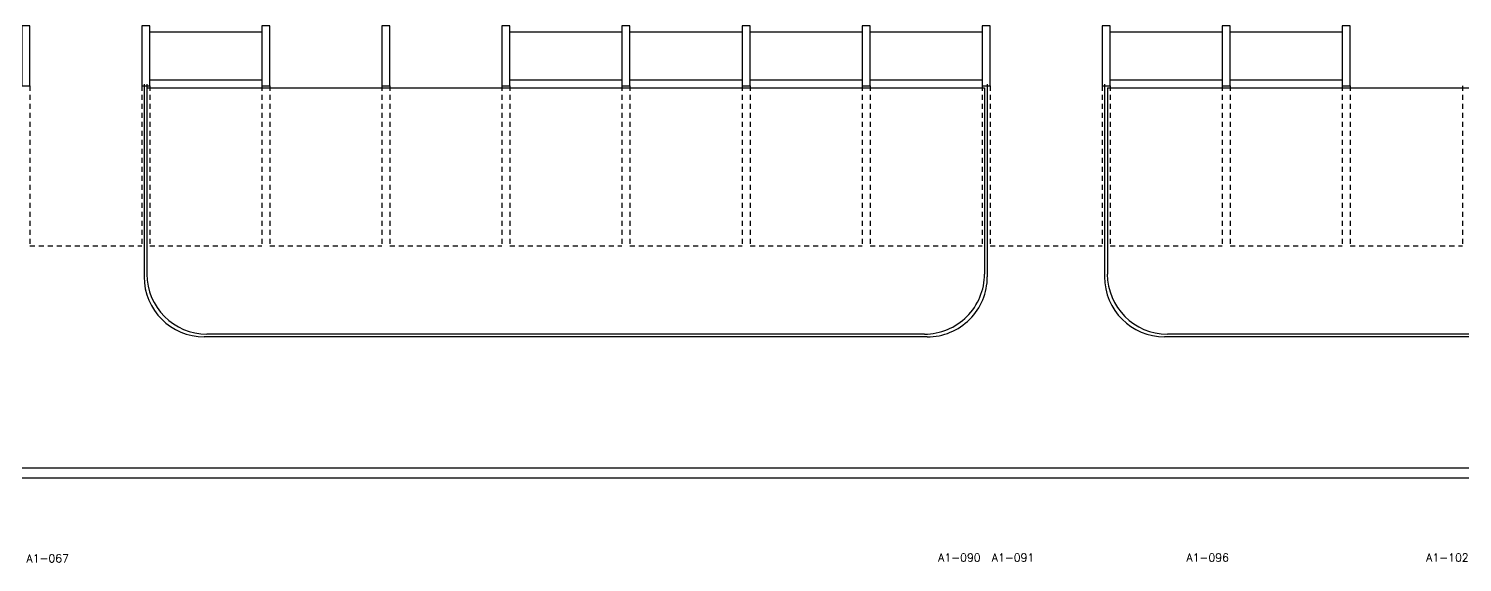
# Model space of a CAD drawing. Header units: millimetres. Extents: x 2641 to 2879, y 1208 to 1302.
# Drawn here: x 2720.11 to 2755.93, y 1236.99 to 1250.32 of the extents above; entities that cross this region are included whole.
import ezdxf

# ---------------------------------------------------------------- set-up
doc = ezdxf.new("R2010")
doc.units = ezdxf.units.MM
doc.linetypes.add('HIDDEN2', pattern=[0.1875, 0.125, -0.0625])
for name, color, linetype in [('BANC', 2, 'Continuous'), ('ESTR', 3, 'Continuous'), ('PISO', 1, 'Continuous'), ('PROJ', 1, 'HIDDEN2'), ('TEXTO-ENDEREÇO', 2, 'Continuous')]:
    doc.layers.add(name, color=color, linetype=linetype)
doc.styles.add('UNB-100-1', font='simplex.shx', dxfattribs={"height": 0.2})

# ---------------------------------------------------------------- blocks, each defined once
blk = doc.blocks.new('PILAR-SLS')
blk.add_lwpolyline([(0.003, -44.497), (0.203, -44.497), (0.203, -42.997), (0.003, -42.997)], close=True)

msp = doc.modelspace()

# ---------------------------------------------------------------- linework, layer by layer
at = {"layer": 'BANC'}
for p, q in [((2870.149, 1239.34), (2654.133, 1239.34)), ((2870.149, 1239.09), (2654.133, 1239.09))]:
    msp.add_line(p, q, dxfattribs=at)
at = {"layer": 'PISO'}
for p, q in [((2723.133, 1250.249), (2725.933, 1250.249)), ((2732.133, 1250.249), (2734.933, 1250.249)), ((2735.133, 1250.249), (2737.933, 1250.249)), ((2738.133, 1250.249), (2740.933, 1250.249)), ((2741.133, 1250.249), (2743.933, 1250.249)), ((2747.133, 1250.249), (2749.933, 1250.249)), ((2750.133, 1250.249), (2752.933, 1250.249)), ((2722.992, 1248.934), (2722.992, 1244.121)), ((2723.062, 1248.934), (2723.062, 1244.191)), ((2723.133, 1249.049), (2725.933, 1249.049)), ((2726.133, 1248.899), (2726.133, 1248.849)), ((2731.933, 1248.899), (2731.933, 1248.849)), ((2732.133, 1249.049), (2734.933, 1249.049)), ((2735.133, 1249.049), (2737.933, 1249.049)), ((2738.133, 1249.049), (2740.933, 1249.049)), ((2741.133, 1249.049), (2743.933, 1249.049)), ((2744.062, 1248.934), (2744.062, 1244.121)), ((2746.992, 1248.934), (2746.992, 1244.121)), ((2747.133, 1249.049), (2749.933, 1249.049)), ((2750.133, 1249.049), (2752.933, 1249.049)), ((2753.133, 1248.899), (2753.133, 1248.849)), ((2723.062, 1248.849), (2743.992, 1248.849)), ((2743.992, 1248.849), (2743.992, 1244.191)), ((2747.062, 1248.849), (2768.034, 1248.849)), ((2747.062, 1248.849), (2747.062, 1244.191)), ((2742.562, 1242.621), (2724.492, 1242.621)), ((2742.492, 1242.691), (2724.562, 1242.691)), ((2768.384, 1242.621), (2748.492, 1242.621)), ((2768.281, 1242.691), (2748.562, 1242.691))]:
    msp.add_line(p, q, dxfattribs=at)
for centre, start_param, end_param in [((2724.492, 1244.121), 0.785398, 2.356194), ((2724.562, 1244.191), 0.785398, 2.356194), ((2742.492, 1244.191), 2.356194, 3.926991), ((2742.562, 1244.121), 2.356194, 3.926991), ((2748.492, 1244.121), 0.785398, 2.356194), ((2748.562, 1244.191), 0.785398, 2.356194)]:
    msp.add_ellipse(centre, major_axis=(-1.061, 1.061), ratio=1, start_param=start_param, end_param=end_param, dxfattribs=at)
at = {"layer": 'PROJ'}
for p, q in [((2720.133, 1248.899), (2720.133, 1244.899)), ((2722.933, 1248.899), (2722.933, 1244.899)), ((2723.133, 1248.899), (2723.133, 1244.899)), ((2725.933, 1248.899), (2725.933, 1244.899)), ((2726.133, 1248.899), (2726.133, 1244.899)), ((2728.933, 1248.899), (2728.933, 1244.899)), ((2729.133, 1248.899), (2729.133, 1244.899)), ((2731.933, 1248.899), (2731.933, 1244.899)), ((2732.133, 1248.899), (2732.133, 1244.899)), ((2734.933, 1248.899), (2734.933, 1244.899)), ((2735.133, 1248.899), (2735.133, 1244.899)), ((2737.933, 1248.899), (2737.933, 1244.899)), ((2738.133, 1248.899), (2738.133, 1244.899)), ((2740.933, 1248.899), (2740.933, 1244.899)), ((2741.133, 1248.899), (2741.133, 1244.899)), ((2743.933, 1248.899), (2743.933, 1244.899)), ((2744.133, 1248.899), (2744.133, 1244.899)), ((2746.933, 1248.899), (2746.933, 1244.899)), ((2747.133, 1248.899), (2747.133, 1244.899)), ((2749.933, 1248.899), (2749.933, 1244.899)), ((2750.133, 1248.899), (2750.133, 1244.899)), ((2752.933, 1248.899), (2752.933, 1244.899)), ((2753.133, 1248.899), (2753.133, 1244.899)), ((2755.933, 1248.899), (2755.933, 1244.899)), ((2720.133, 1244.899), (2722.933, 1244.899)), ((2723.133, 1244.899), (2725.933, 1244.899)), ((2726.133, 1244.899), (2728.933, 1244.899)), ((2729.133, 1244.899), (2731.933, 1244.899)), ((2732.133, 1244.899), (2734.933, 1244.899)), ((2735.133, 1244.899), (2737.933, 1244.899)), ((2738.133, 1244.899), (2740.933, 1244.899)), ((2741.133, 1244.899), (2743.933, 1244.899)), ((2744.133, 1244.899), (2746.933, 1244.899)), ((2747.133, 1244.899), (2749.933, 1244.899)), ((2750.133, 1244.899), (2752.933, 1244.899)), ((2753.133, 1244.899), (2755.933, 1244.899))]:
    msp.add_line(p, q, dxfattribs=at)

# ---------------------------------------------------------------- block references
at = {"layer": 'ESTR'}
for p in [(2719.93, 1293.396), (2722.93, 1293.396), (2725.93, 1293.396), (2728.93, 1293.396), (2731.93, 1293.396), (2734.93, 1293.396), (2737.93, 1293.396), (2740.93, 1293.396), (2743.93, 1293.396), (2746.93, 1293.396), (2749.93, 1293.396), (2752.93, 1293.396)]:
    msp.add_blockref('PILAR-SLS', p, dxfattribs=at)

# ---------------------------------------------------------------- texts
at = {"layer": 'TEXTO-ENDEREÇO', "style": 'UNB-100-1'}
for s, p in [('A1-067', (2720.051, 1236.985)), ('A1-090', (2742.834, 1237.005)), ('A1-091', (2744.174, 1237.005)), ('A1-096', (2749.038, 1237.005)), ('A1-102', (2755.029, 1237.005))]:
    msp.add_text(s, height=0.2, dxfattribs=at).set_placement(p)

doc.saveas('drawing.dxf')
